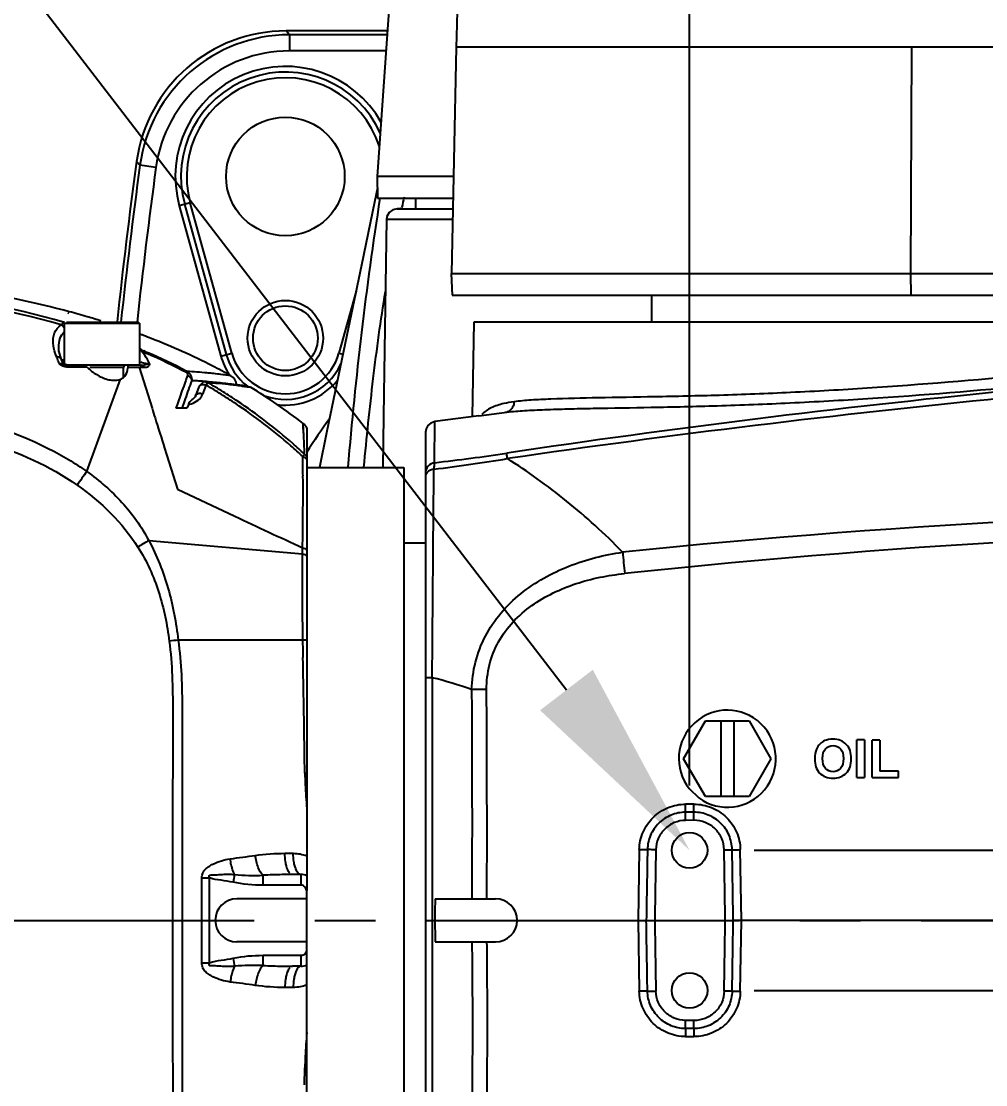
# Model space of a CAD drawing. Header units: millimetres. Extents: x 5828 to 6704, y 123 to 421.
# Drawn here: x 6422.35 to 6428.31, y 197.26 to 203.84 of the extents above; entities that cross this region are included whole.
import ezdxf
from ezdxf import colors
from ezdxf.entities.mleader import LeaderData, LeaderLine
from ezdxf.math import Vec2, Vec3

# ---------------------------------------------------------------- set-up
doc = ezdxf.new("R2010")
doc.units = ezdxf.units.MM
doc.linetypes.add('CENTER', pattern=[0.6, 0.375, -0.075, 0.075, -0.075])
for name, color, linetype in [('中心线', 7, 'Continuous'), ('外形图', 7, 'Continuous'), ('多重引线', 7, 'Continuous'), ('尺寸标注', 7, 'Continuous')]:
    doc.layers.add(name, color=color, linetype=linetype)
doc.styles.add('微软雅黑', font='msyh.ttc', dxfattribs={"height": 1.5})
doc.dimstyles.new('尺寸标注_1_15比例', dxfattribs={"dimtxt": 1.5, "dimasz": 1.25, "dimexe": 0.5, "dimexo": 0.4, "dimgap": 0.5, "dimtad": 1, "dimdec": 1, "dimlfac": 15, "dimdsep": 46, "dimtxsty": '微软雅黑', "dimcen": 0.09, "dimadec": 0, "dimazin": 0, "dimtp": 0.01, "dimtm": 0.01, "dimtfac": 1, "dimtdec": 1, "dimtofl": 0, "dimtmove": 0, "dimatfit": 3, "dimfxl": 1, "dimtolj": 1, "dimarcsym": 0})

# ---------------------------------------------------------------- blocks, each defined once
blk = doc.blocks.new('*D948')
at = {"layer": 'Defpoints', "color": 0}
for p in [(6426.4804, 198.7098), (6426.4804, 197.8431), (6446.4983, 197.8431)]:
    blk.add_point(p, dxfattribs=at)
at = {"layer": '尺寸标注', "color": 0, "lineweight": -2}
for p, q in [((6446.4983, 199.9598), (6446.4983, 201.2098)), ((6426.8804, 198.7098), (6446.9983, 198.7098)), ((6426.8804, 197.8431), (6446.9983, 197.8431)), ((6446.4983, 196.5931), (6446.4983, 192.3696))]:
    blk.add_line(p, q, dxfattribs=at)
at = {"layer": '尺寸标注', "color": 0}
for points in [[(6446.29, 199.9598), (6446.7067, 199.9598), (6446.4983, 198.7098)], [(6446.7067, 196.5931), (6446.29, 196.5931), (6446.4983, 197.8431)]]:
    blk.add_solid(points, dxfattribs=at)
at = {"layer": '尺寸标注', "color": 0, "insert": (6445.2193, 193.8564), "char_height": 1.5, "attachment_point": 5, "rotation": 90, "style": '微软雅黑'}
blk.add_mtext('\\A1;13', dxfattribs=at)
blk = doc.blocks.new('*D949')
at = {"layer": 'Defpoints', "color": 0}
for p in [(6428.5804, 207.8494), (6428.5804, 205.6903), (6426.4804, 198.7098)]:
    blk.add_point(p, dxfattribs=at)
at = {"layer": '尺寸标注', "color": 0, "lineweight": -2}
for p, q in [((6426.4804, 199.1098), (6426.4804, 208.3494)), ((6428.5804, 206.0903), (6428.5804, 208.3494)), ((6425.2304, 207.8494), (6423.9804, 207.8494)), ((6429.8304, 207.8494), (6435.766, 207.8494))]:
    blk.add_line(p, q, dxfattribs=at)
at = {"layer": '尺寸标注', "color": 0}
for points in [[(6425.2304, 207.6411), (6425.2304, 208.0577), (6426.4804, 207.8494)], [(6429.8304, 208.0577), (6429.8304, 207.6411), (6428.5804, 207.8494)]]:
    blk.add_solid(points, dxfattribs=at)
at = {"layer": '尺寸标注', "color": 0, "insert": (6433.4232, 209.1289), "char_height": 1.5, "attachment_point": 5, "style": '微软雅黑'}
blk.add_mtext('\\A1;31.5', dxfattribs=at)

msp = doc.modelspace()

# ---------------------------------------------------------------- linework, layer by layer
at = {"layer": '中心线', "linetype": 'CENTER', "ltscale": 5}
msp.add_line((6403.9129, 198.2765), (6441.8348, 198.2765), dxfattribs=at)
at = {"layer": '外形图'}
for p, q in [((6424.6435, 204.2186), (6424.5489, 202.8765)), ((6424.0056, 203.7528), (6423.985, 203.7765)), ((6424.6123, 203.7765), (6423.985, 203.7765)), ((6424.0056, 203.7528), (6424.0056, 203.6529)), ((6424.6106, 203.7528), (6424.0056, 203.7528)), ((6425.0378, 203.6765), (6425.0076, 202.2765)), ((6432.3379, 203.6765), (6425.0359, 203.6765)), ((6427.8496, 202.2765), (6427.8546, 203.6765)), ((6424.6036, 203.6529), (6424.0056, 203.6529)), ((6423.0605, 202.9698), (6423.0811, 202.9456)), ((6423.1801, 202.9321), (6423.0811, 202.9456)), ((6424.5489, 202.8765), (6424.5512, 202.7431)), ((6425.0205, 202.8765), (6424.5489, 202.8765)), ((6424.5512, 202.7431), (6425.0176, 202.7431)), ((6424.7857, 202.7431), (6424.7857, 202.6765)), ((6423.3922, 202.7137), (6423.3245, 202.695)), ((6423.3245, 202.695), (6423.5815, 201.7661)), ((6423.6154, 201.7755), (6423.3583, 202.7043)), ((6423.6492, 201.7848), (6423.3922, 202.7137)), ((6424.7029, 202.6765), (6424.6723, 202.6765)), ((6424.6723, 202.6765), (6425.0162, 202.6765)), ((6424.6725, 202.6765), (6424.6923, 202.6765)), ((6424.6982, 202.6765), (6424.6985, 202.6774)), ((6424.6984, 202.6776), (6424.6986, 202.6785)), ((6424.6986, 202.6785), (6424.7004, 202.6862)), ((6425.0115, 202.6109), (6424.6057, 202.6113)), ((6425.0065, 202.2765), (6425.0111, 202.1431)), ((6425.0065, 202.2765), (6427.8496, 202.2765)), ((6425.198, 202.2765), (6425.3099, 202.2765)), ((6425.6075, 202.2765), (6425.7906, 202.2765)), ((6427.8505, 202.1431), (6427.8495, 202.2765)), ((6424.4175, 202.1674), (6424.3117, 201.7848)), ((6425.0111, 202.1431), (6427.8504, 202.1431)), ((6426.2471, 201.9765), (6426.2471, 202.1431)), ((6427.8505, 202.1431), (6432.1696, 202.1431)), ((6422.641, 202.029), (6422.6341, 202.0307)), ((6422.644, 202.0402), (6422.6372, 202.042)), ((6422.6138, 201.7098), (6422.6138, 201.9698)), ((6422.6138, 201.9698), (6423.0804, 201.9698)), ((6422.6277, 201.9765), (6423.0738, 201.9765)), ((6423.0804, 201.7098), (6423.0804, 201.9698)), ((6425.1454, 201.9765), (6425.1351, 201.3914)), ((6432.0155, 201.9765), (6425.1454, 201.9765)), ((6422.5803, 201.7984), (6422.5786, 201.818)), ((6422.5786, 201.818), (6422.5786, 201.818)), ((6422.5909, 201.7577), (6422.5803, 201.7984)), ((6422.5955, 201.7456), (6422.5909, 201.7577)), ((6423.0932, 201.7948), (6423.1018, 201.7911)), ((6423.0932, 201.7948), (6423.1018, 201.791)), ((6423.0952, 201.8021), (6423.1046, 201.7981)), ((6423.0952, 201.8021), (6423.1046, 201.798)), ((6423.1141, 201.7855), (6423.1231, 201.7815)), ((6423.1142, 201.7858), (6423.1232, 201.7818)), ((6423.1169, 201.7926), (6423.1259, 201.7886)), ((6423.117, 201.7928), (6423.126, 201.7889)), ((6423.5815, 201.7661), (6423.6492, 201.7848)), ((6424.3117, 201.7848), (6424.3363, 201.778)), ((6422.6017, 201.7306), (6422.5956, 201.7456)), ((6422.5968, 201.7426), (6422.6138, 201.7426)), ((6422.6017, 201.7305), (6422.6017, 201.7306)), ((6422.6142, 201.7153), (6422.6017, 201.7306)), ((6422.6325, 201.7098), (6422.6142, 201.7153)), ((6422.6292, 201.7098), (6422.6204, 201.7103)), ((6423.0804, 201.7098), (6422.6292, 201.7098)), ((6422.6596, 201.6975), (6422.6421, 201.6975)), ((6422.6795, 201.6974), (6422.6596, 201.6975)), ((6422.7134, 201.6974), (6422.6795, 201.6974)), ((6422.7542, 201.6974), (6422.7134, 201.6974)), ((6422.772, 201.6965), (6422.9804, 201.6965)), ((6422.9804, 201.636), (6422.9804, 201.6965)), ((6423.0058, 201.6972), (6423.029, 201.6971)), ((6423.0522, 201.6971), (6423.0657, 201.6971)), ((6423.0657, 201.6971), (6423.0755, 201.6971)), ((6423.0754, 201.6969), (6423.1557, 201.4431)), ((6423.0827, 201.7098), (6423.0912, 201.7098)), ((6423.0973, 201.697), (6423.1084, 201.6969)), ((6422.7529, 201.052), (6422.9607, 201.623)), ((6423.6437, 201.6444), (6423.6148, 201.6482)), ((6423.3515, 201.5798), (6423.3411, 201.55)), ((6423.3605, 201.6053), (6423.3515, 201.5798)), ((6423.4456, 201.5751), (6423.4246, 201.5206)), ((6423.47, 201.531), (6423.4839, 201.5675)), ((6423.4839, 201.5675), (6423.491, 201.5859)), ((6423.6208, 201.5938), (6423.4876, 201.6058)), ((6423.7182, 201.583), (6423.6208, 201.5938)), ((6423.6754, 201.5876), (6423.6473, 201.5913)), ((6423.6691, 201.5884), (6423.6473, 201.5913)), ((6423.7119, 201.5806), (6423.7451, 201.5767)), ((6423.7505, 201.5791), (6423.7182, 201.583)), ((6423.7505, 201.5791), (6423.7184, 201.5829)), ((6423.7306, 201.5784), (6423.7451, 201.5767)), ((6423.7451, 201.5767), (6423.7618, 201.5747)), ((6423.7618, 201.5747), (6423.7639, 201.5745)), ((6423.3196, 201.4882), (6423.3114, 201.4644)), ((6423.3279, 201.5121), (6423.3196, 201.4882)), ((6423.3411, 201.55), (6423.3279, 201.5121)), ((6423.3609, 201.5024), (6423.3519, 201.4772)), ((6423.3114, 201.4644), (6423.304, 201.4431)), ((6423.3719, 201.4431), (6423.304, 201.4431)), ((6423.3434, 201.4534), (6423.3398, 201.4431)), ((6423.3519, 201.4772), (6423.3434, 201.4534)), ((6423.3748, 201.451), (6423.3719, 201.4431)), ((6423.3806, 201.4668), (6423.3748, 201.451)), ((6425.1778, 201.3971), (6425.3504, 201.4192)), ((6424.9033, 201.1065), (6424.9047, 201.3606)), ((6425.1778, 201.3971), (6424.9047, 201.3606)), ((6424.0941, 201.275), (6424.0897, 201.3499)), ((6424.1138, 201.3227), (6424.1138, 198.4616)), ((6424.2356, 201.2916), (6424.1914, 201.0765)), ((6424.8471, 201.2944), (6424.8471, 195.2585)), ((6423.2336, 201.1965), (6423.3138, 200.9431)), ((6424.0886, 201.1274), (6424.0883, 201.1452)), ((6424.1138, 201.0765), (6424.7138, 201.0765)), ((6424.7138, 201.0765), (6424.7138, 195.4765)), ((6423.3138, 200.9431), (6423.668, 200.7763)), ((6424.0874, 200.5799), (6424.0881, 200.6541)), ((6423.1354, 200.6263), (6424.0873, 200.543)), ((6424.0873, 200.543), (6424.0874, 200.5678)), ((6424.8471, 200.6098), (6424.7138, 200.6098)), ((6424.0873, 200.5324), (6424.0873, 200.543)), ((6424.0867, 200.0098), (6423.3184, 200.0098)), ((6424.8888, 199.7772), (6424.8888, 196.7774)), ((6426.4438, 199.2765), (6426.5788, 199.5103)), ((6426.5788, 199.5103), (6426.8488, 199.5103)), ((6426.6738, 199.5103), (6426.6738, 199.0426)), ((6426.7538, 199.5103), (6426.7538, 199.0426)), ((6426.8488, 199.5103), (6426.9838, 199.2765)), ((6427.5158, 199.1598), (6427.5158, 199.3931)), ((6427.563, 199.3931), (6427.5158, 199.3931)), ((6427.563, 199.3931), (6427.563, 199.1598)), ((6427.6091, 199.1598), (6427.6091, 199.3912)), ((6427.6562, 199.3912), (6427.6091, 199.3912)), ((6427.6562, 199.3912), (6427.6562, 199.1991)), ((6424.1012, 199.1875), (6424.0995, 199.293)), ((6426.5788, 199.0426), (6426.4438, 199.2765)), ((6426.9838, 199.2765), (6426.8488, 199.0426)), ((6427.7734, 199.1991), (6427.6562, 199.1991)), ((6427.7734, 199.1598), (6427.7734, 199.1991)), ((6427.5158, 199.1598), (6427.563, 199.1598)), ((6427.6091, 199.1598), (6427.7734, 199.1598)), ((6426.4777, 199.0914), (6426.538, 199.0333)), ((6426.5076, 198.9951), (6426.4561, 198.9951)), ((6426.8488, 199.0426), (6426.5788, 199.0426)), ((6426.5066, 198.9454), (6426.4551, 198.9452)), ((6426.4555, 198.8949), (6426.4551, 198.9452)), ((6426.507, 198.8953), (6426.5066, 198.9454)), ((6426.507, 198.8953), (6426.4555, 198.8949)), ((6423.9773, 198.6913), (6424.0292, 198.6913)), ((6426.1694, 198.7139), (6426.1618, 198.2765)), ((6426.8018, 198.2765), (6426.7942, 198.714)), ((6423.8422, 198.4943), (6423.8422, 198.5555)), ((6424.0772, 198.5598), (6424.0253, 198.5598)), ((6424.0772, 198.4943), (6424.0772, 198.5598)), ((6424.0772, 198.4943), (6423.8422, 198.4943)), ((6424.1138, 198.4098), (6423.6804, 198.4098)), ((6424.1138, 198.1431), (6424.1138, 198.4098)), ((6424.9071, 198.4098), (6425.2804, 198.4098)), ((6424.8471, 198.2766), (6424.8888, 198.2766)), ((6424.8888, 198.2765), (6424.905, 198.2765)), ((6425.4138, 198.2765), (6426.7505, 198.2765)), ((6426.1618, 198.2765), (6426.1694, 197.8391)), ((6426.7942, 197.839), (6426.8018, 198.2765)), ((6431.378, 198.2765), (6426.8018, 198.2765)), ((6424.1138, 198.1431), (6423.6804, 198.1431)), ((6424.9079, 198.1431), (6425.2804, 198.1431)), ((6424.1138, 196.5431), (6424.1138, 198.0914)), ((6423.8422, 197.9974), (6423.8422, 198.0586)), ((6424.0772, 198.0586), (6423.8422, 198.0586)), ((6424.0772, 197.9931), (6424.0772, 198.0586)), ((6424.0772, 197.9931), (6424.0253, 197.9931)), ((6424.0292, 197.8617), (6423.9773, 197.8617)), ((6426.4551, 197.6077), (6426.4555, 197.658)), ((6426.5066, 197.6075), (6426.4551, 197.6077)), ((6426.507, 197.6576), (6426.4555, 197.658)), ((6426.5066, 197.6075), (6426.507, 197.6576)), ((6426.4561, 197.5578), (6426.5076, 197.5578)), ((6424.0996, 197.2603), (6424.1012, 197.3655))]:
    msp.add_line(p, q, dxfattribs=at)
for points in [[(6425.0434, 203.8977), (6425.0381, 203.7425), (6425.0359, 203.6765)], [(6424.5501, 202.8067), (6424.532, 202.717), (6424.4513, 202.3289), (6424.3502, 201.8453), (6424.2356, 201.2916)], [(6424.6723, 202.6765), (6424.6449, 202.6706), (6424.6224, 202.654), (6424.6086, 202.6296), (6424.6056, 202.6113)], [(6424.6068, 202.6112), (6424.5866, 201.3972), (6424.5835, 201.0765)], [(6425.0148, 202.6109), (6424.9545, 202.6109), (6424.7968, 202.611), (6424.6625, 202.6111), (6424.6056, 202.6113)], [(6425.0065, 202.2765), (6425.0153, 202.2764), (6425.198, 202.2765)], [(6425.7906, 202.2765), (6426.2163, 202.2765), (6426.4553, 202.2765), (6426.71, 202.2765), (6426.9789, 202.2764), (6427.2598, 202.2764), (6427.5507, 202.2764), (6427.8496, 202.2765)], [(6423.4845, 201.6059), (6423.4729, 201.604), (6423.4479, 201.5804), (6423.4455, 201.5748)], [(6423.4159, 201.5069), (6423.4078, 201.4991), (6423.4058, 201.4974)], [(6423.4246, 201.5206), (6423.4216, 201.5147), (6423.4159, 201.5069)], [(6424.9047, 201.3606), (6424.9001, 201.3598), (6424.8791, 201.3515), (6424.8621, 201.3366), (6424.851, 201.3169), (6424.8471, 201.2945)], [(6424.0941, 201.275), (6424.0926, 201.3018), (6424.0914, 201.3228), (6424.0905, 201.3379), (6424.0897, 201.3499)]]:
    msp.add_lwpolyline(points, dxfattribs=at)
for centre, radius in [((6423.9804, 202.8765), 0.3667), ((6423.9804, 201.8765), 0.2333), ((6423.9804, 201.8765), 0.2), ((6426.4804, 198.7098), 0.11), ((6426.4804, 197.8431), 0.11)]:
    msp.add_circle(centre, radius, dxfattribs=at)
for centre, radius, start, end in [((6423.9849, 202.8436), 0.9329, 89.99032, 172.22841), ((6424.0056, 202.8198), 0.933, 89.99911, 172.25482), ((6424.0055, 202.8199), 0.833, 89.99096, 172.26219), ((6423.9804, 202.8765), 0.6806, 29.45415, 195.46601), ((6423.9804, 202.8765), 0.6455, 24.40639, 195.46601), ((6423.9804, 202.8765), 0.6104, 17.62699, 195.46601), ((6457.408, 198.2765), 34.6667, 172.21929, 173.87225), ((6457.408, 198.2765), 34.643, 172.25425, 173.86883), ((6457.408, 198.2765), 34.5431, 172.25431, 173.85102), ((6447.8586, 199.128), 23.5721, 171.18004, 175.25836), ((6433.6889, 200.652), 9.2158, 166.85169, 167.24798), ((6421.132, 196.3782), 5.8604, 75.11792, 79.49425), ((6421.2848, 196.9748), 5.2446, 73.72358, 74.97978), ((6421.3377, 197.1563), 5.0556, 72.68652, 73.72192), ((6421.5058, 197.655), 4.5292, 69.33684, 69.59412), ((6421.5262, 197.7089), 4.4715, 68.69226, 69.33766), ((6421.6628, 198.0452), 4.1086, 62.95331, 68.76197), ((6418.9148, 200.2663), 3.9446, 22.06768, 22.30051), ((6418.8564, 200.2426), 4.0076, 21.60723, 22.06716), ((6422.5737, 201.7367), 0.0235, 22.26404, 34.95955), ((6422.6333, 200.9499), 0.9694, 61.54073, 62.49212), ((6422.7477, 201.5218), 0.4403, 34.37959, 38.31181), ((6421.5443, 198.1805), 3.9322, 66.4703, 66.66615), ((6421.5726, 198.215), 3.8969, 66.65173, 66.84964), ((6422.7723, 201.5383), 0.4107, 26.07355, 34.43071), ((6421.6273, 198.3652), 3.7298, 62.17609, 66.35522), ((6421.6568, 198.4039), 3.6901, 62.31519, 66.53643), ((6423.9804, 201.8765), 0.4139, 195.46601, 213.15247), ((6423.9804, 201.8765), 0.3788, 195.46601, 231.64492), ((6423.9804, 201.8765), 0.3437, 195.46601, 344.53399), ((6434.5746, 139.4903), 62.3616, 92.809562, 98.506321), ((6422.4873, 201.2088), 0.5184, 78.59084, 79.42615), ((6422.9938, 201.6965), 0.0133, 135, 180), ((6423.0399, 209.7999), 8.1028, 269.92251, 270.08667), ((6421.8305, 198.3834), 3.7312, 60.92494, 62.88604), ((6423.9804, 201.8765), 0.3788, 249.23406, 335.20805), ((6435.1732, 133.3075), 68.5318, 93.068844, 98.238142), ((6423.0786, 197.2737), 4.4076, 84.57649, 86.1932), ((6423.1321, 197.8456), 3.8332, 84.0869, 84.56462), ((6423.1621, 198.1396), 3.5376, 82.64837, 84.08069), ((6423.6113, 201.5861), 0.0667, 1, 60.91765), ((6423.9804, 201.8765), 0.4139, 263.18939, 321.21713), ((6448.876, 192.3824), 27.0961, 160.203, 160.33127), ((6445.8762, 193.4622), 23.9078, 160.06298, 160.20282), ((6423.0912, 196.7787), 4.8456, 85.9092, 86.3315), ((6423.1069, 197.001), 4.6228, 85.68289, 85.90773), ((6423.1604, 197.6679), 3.9538, 84.27209, 85.72719), ((6423.5817, 201.5478), 0.0985, 154.78315, 157.20491), ((6421.716, 198.5452), 3.5208, 57.96902, 59.72715), ((6423.0313, 195.6625), 5.9573, 85.00792, 85.47074), ((6421.7877, 198.6465), 3.4159, 58.05804, 59.88184), ((6423.0885, 196.3215), 5.2959, 84.13865, 85.00371), ((6423.219, 198.2622), 3.3566, 82.67026, 84.25603), ((6422.9801, 195.2809), 6.342, 83.37418, 84.12469), ((6423.9804, 201.8765), 0.4139, 222.58432, 224.47485), ((6422.0002, 198.6669), 3.4007, 52.08915, 58.75904), ((6423.4053, 201.5557), 0.0693, 332.51952, 339.08678), ((6421.7359, 198.577), 3.4833, 56.2062, 57.96861), ((6421.8096, 198.6817), 3.3745, 56.2272, 58.05747), ((6421.8504, 198.7412), 3.3023, 48.79049, 56.24196), ((6423.4326, 201.4475), 0.0554, 156.40425, 159.6355), ((6421.7668, 198.6225), 3.4284, 49.03765, 56.21285), ((6425.3343, 201.475), 0.0573, 281.67205, 286.04997), ((6425.334, 201.4759), 0.0582, 286.07155, 299.33162), ((6428.5804, 198.2765), 5.3244, 144.3731, 147.05335), ((6425.3345, 201.474), 0.0563, 277.39551, 281.67226), ((6424.0282, 201.2711), 0.1, 31.10786, 52.04226), ((6421.8898, 198.7882), 3.241, 47.0217, 48.76684), ((6415.9122, 200.8534), 8.1927, 2.45043, 2.94931), ((6421.7819, 198.6413), 3.4043, 47.35074, 49.02228), ((6412.4831, 200.7061), 11.6251, 2.23446, 2.45341), ((6424.0326, 201.086), 0.0991, 34.98435, 47.7), ((6423.2977, 214.8886), 13.8754, 276.64498, 278.50623), ((6410.2074, 200.9458), 13.8824, 0.33073, 0.74941), ((6424.0587, 201.0729), 0.0776, 44.71631, 49.08342), ((6423.2648, 213.932), 12.9693, 277.23944, 279.26795), ((6427.9312, 197.274), 6.41, 143.88529, 144.81196), ((6454.6315, 266.3743), 72.5385, 244.731763, 245.097574), ((6431.4001, 148.2554), 52.5694, 90.00662, 95.82318), ((6431.7716, 145.8109), 54.907, 90.399, 95.95214), ((6426.1099, 195.7502), 5.7117, 121.3843, 122.17007), ((6420.5943, 200.5958), 3.4932, 359.54005, 359.73916), ((6410.0495, 200.5204), 14.0378, 359.6512, 0.04917), ((6436.0356, 201.4492), 10.0092, 185.13411, 185.89041), ((6432.6363, 200.1574), 8.5509, 180.24017, 180.74312), ((6431.9374, 200.1491), 7.852, 180.74863, 181.01673), ((6424.0356, 194.0002), 6.0522, 96.80623, 97.33762), ((6424.0798, 199.0631), 0.9467, 87.94398, 89.58367), ((6463.7692, 200.7606), 39.6896, 181.08385, 181.23967), ((6292.1073, 197.2845), 132.0075, 0.871776, 1.136111), ((6424.2958, 197.3861), 2.4636, 70.14634, 76.07267), ((6425.2507, 193.7657), 5.9387, 90.24973, 91.1411), ((6426.7138, 199.2765), 0.3, 234.14352, 218.09237), ((6426.6114, 199.2278), 2.5105, 180.92132, 182.51958), ((6426.9852, 199.246), 2.8848, 182.55372, 185.50423), ((6553.2881, 196.5312), 127.0351, 179.015669, 179.212808), ((6353.1426, 197.4624), 73.5624, 0.634095, 0.974389), ((6278.2906, 196.1568), 148.475, 0.818016, 0.986727), ((6424.1884, 198.6513), 0.1543, 198.71218, 201.45461), ((6423.5252, 205.6132), 7.0731, 269.50435, 269.88915), ((6290.4959, 198.8191), 133.0159, 359.766273, 359.879838), ((6437.4489, 195.6417), 14.0878, 168.04257, 168.24324), ((6424.0182, 194.8924), 3.6673, 90.88751, 92.75153), ((6424.0252, 194.5579), 4.0019, 89.99837, 90.91272), ((6424.0772, 198.4598), 0.1, 68.56254, 90), ((6423.6804, 198.2765), 0.1333, 90, 270), ((6425.2804, 198.2765), 0.1333, 270, 90), ((6290.777, 197.7332), 132.7348, 0.1207, 0.234505), ((6436.1818, 198.456), 11.2783, 180.91185, 181.58938), ((6553.276, 200.0216), 127.023, 180.787183, 180.984339), ((6353.1406, 199.0906), 73.5644, 359.025616, 359.365901), ((6279.3984, 200.3791), 147.3671, 359.012483, 359.182462), ((6423.526, 190.8781), 7.1347, 90.11628, 90.49782), ((6434.1409, 200.2152), 10.7074, 191.71685, 191.98086), ((6424.0772, 198.0931), 0.1, 270, 291.43747), ((6424.0182, 201.6605), 3.6673, 267.24847, 269.11249), ((6424.0252, 201.995), 4.0019, 269.08728, 270.00163), ((6424.1884, 197.9017), 0.1543, 158.54539, 161.28782), ((6426.987, 197.3069), 2.8865, 174.49745, 177.44794), ((6426.6092, 197.3251), 2.5083, 177.48031, 179.0783)]:
    msp.add_arc(centre, radius, start, end, dxfattribs=at)
for points, knots in [([(6427.8495, 202.2765), (6428.0761, 202.2764), (6428.5299, 202.2764), (6429.095, 202.2769), (6429.542, 202.278), (6429.8662, 202.2794), (6430.1787, 202.28), (6430.4767, 202.2777), (6430.7573, 202.276), (6431.0179, 202.2771), (6431.256, 202.2764), (6431.4697, 202.2744), (6431.6568, 202.277), (6431.8483, 202.2791), (6431.9771, 202.2756), (6432.0528, 202.2761)], [0, 0, 0, 0, 0.16167, 0.323897, 0.403346, 0.480709, 0.555291, 0.626407, 0.693374, 0.755564, 0.8124, 0.863367, 0.908052, 0.945982, 1, 1, 1, 1]), ([(6422.6148, 201.9742), (6422.2754, 202.0731), (6421.5748, 202.1974), (6420.8673, 202.2279), (6420.5136, 202.2289)], [0, 0, 0, 0, 0.499868, 1, 1, 1, 1]), ([(6422.5931, 201.9596), (6422.2571, 202.0566), (6421.5634, 202.1764), (6420.8637, 202.2057), (6420.5138, 202.2071)], [0, 0, 0, 0, 0.49983, 1, 1, 1, 1]), ([(6424.4663, 201.0766), (6424.4832, 201.2601), (6424.5211, 201.6239), (6424.5699, 201.9865), (6424.5992, 202.1655)], [0, 0, 0, 0, 0.503867, 1, 1, 1, 1]), ([(6422.544, 201.845), (6422.5425, 201.8665), (6422.547, 201.9112), (6422.5756, 201.9471), (6422.5931, 201.9596)], [0, 0, 0, 0, 0.501341, 1, 1, 1, 1]), ([(6431.7577, 201.9144), (6431.5845, 201.9053), (6431.1614, 201.8799), (6430.434, 201.8261), (6429.5477, 201.7432), (6428.5786, 201.6449), (6427.7548, 201.5758), (6427.1161, 201.5395), (6426.6776, 201.5224), (6426.2803, 201.5136), (6425.9331, 201.5081), (6425.6785, 201.5027), (6425.5055, 201.4945), (6425.4297, 201.4878), (6425.3948, 201.4831)], [0, 0, 0, 0, 0.081538, 0.199294, 0.342976, 0.500142, 0.657333, 0.731671, 0.80097, 0.863711, 0.918536, 0.964268, 0.983427, 1, 1, 1, 1]), ([(6422.5644, 201.7631), (6422.5616, 201.77), (6422.5517, 201.7964), (6422.5453, 201.8243), (6422.544, 201.845)], [0, 0, 0, 0, 0.265062, 1, 1, 1, 1]), ([(6425.3504, 201.4192), (6425.3866, 201.4237), (6425.4648, 201.4295), (6425.5903, 201.4356), (6425.7321, 201.44), (6425.9513, 201.4444), (6426.2594, 201.4491), (6426.6648, 201.4583), (6427.1113, 201.4757), (6427.7604, 201.5123), (6428.5967, 201.5813), (6429.5801, 201.6789), (6430.479, 201.7612), (6431.2166, 201.8146), (6431.6455, 201.8399), (6431.8211, 201.8489)], [0, 0, 0, 0, 0.016849, 0.036244, 0.058136, 0.082433, 0.137671, 0.200597, 0.269996, 0.344307, 0.50123, 0.658029, 0.801318, 0.918686, 1, 1, 1, 1]), ([(6423.0932, 201.7948), (6423.0935, 201.7957), (6423.0942, 201.7981), (6423.0953, 201.8006), (6423.0952, 201.8021)], [0, 0, 0, 0, 0.375471, 1, 1, 1, 1]), ([(6422.5824, 201.7184), (6422.5852, 201.7185), (6422.5918, 201.719), (6422.6, 201.7212), (6422.6017, 201.725)], [0, 0, 0, 0, 0.404572, 1, 1, 1, 1]), ([(6422.6017, 201.725), (6422.6021, 201.7258), (6422.6025, 201.7277), (6422.602, 201.7296), (6422.6017, 201.7305)], [0, 0, 0, 0, 0.491015, 1, 1, 1, 1]), ([(6422.6279, 201.7098), (6422.6286, 201.7098), (6422.63, 201.7098), (6422.6315, 201.7098), (6422.6322, 201.7099)], [0, 0, 0, 0, 0.483801, 1, 1, 1, 1]), ([(6422.7542, 201.6974), (6422.7595, 201.6922), (6422.7823, 201.6714), (6422.808, 201.6537), (6422.8288, 201.6426)], [0, 0, 0, 0, 0.238711, 1, 1, 1, 1]), ([(6422.9812, 201.6355), (6422.9852, 201.639), (6422.9993, 201.6545), (6423.0052, 201.676), (6423.0058, 201.6914)], [0, 0, 0, 0, 0.257369, 1, 1, 1, 1]), ([(6423.0058, 201.6972), (6423.0058, 201.6962), (6423.0059, 201.6943), (6423.0058, 201.6924), (6423.0057, 201.6914)], [0, 0, 0, 0, 0.503311, 1, 1, 1, 1]), ([(6423.0872, 201.7293), (6423.0899, 201.7284), (6423.1018, 201.7245), (6423.114, 201.7213), (6423.1236, 201.7199)], [0, 0, 0, 0, 0.226667, 1, 1, 1, 1]), ([(6423.1084, 201.6969), (6423.1073, 201.6989), (6423.1034, 201.7049), (6423.0963, 201.7098), (6423.0912, 201.7098)], [0, 0, 0, 0, 0.301023, 1, 1, 1, 1]), ([(6422.8973, 201.6181), (6422.9031, 201.6172), (6422.9243, 201.6149), (6422.9464, 201.6171), (6422.9607, 201.623)], [0, 0, 0, 0, 0.275838, 1, 1, 1, 1]), ([(6423.3682, 201.6637), (6423.3686, 201.6647), (6423.3697, 201.6673), (6423.3711, 201.6698), (6423.3712, 201.6716)], [0, 0, 0, 0, 0.373466, 1, 1, 1, 1]), ([(6423.3682, 201.6637), (6423.3716, 201.6619), (6423.3768, 201.6562), (6423.3759, 201.6491), (6423.375, 201.6465)], [0, 0, 0, 0, 0.581623, 1, 1, 1, 1]), ([(6423.3712, 201.6716), (6423.3813, 201.666), (6423.3984, 201.649), (6423.4023, 201.6254), (6423.4012, 201.6144)], [0, 0, 0, 0, 0.511307, 1, 1, 1, 1]), ([(6423.375, 201.6465), (6423.3783, 201.6448), (6423.3903, 201.6374), (6423.3994, 201.6245), (6423.4012, 201.6144)], [0, 0, 0, 0, 0.268714, 1, 1, 1, 1]), ([(6423.4456, 201.575), (6423.4484, 201.5823), (6423.4646, 201.5941), (6423.4829, 201.5903), (6423.491, 201.5859)], [0, 0, 0, 0, 0.459829, 1, 1, 1, 1]), ([(6423.4927, 201.5897), (6423.4933, 201.5911), (6423.4954, 201.595), (6423.4978, 201.5992), (6423.5004, 201.6007)], [0, 0, 0, 0, 0.337214, 1, 1, 1, 1]), ([(6423.5004, 201.6007), (6423.5006, 201.6008), (6423.5011, 201.601), (6423.5015, 201.6012), (6423.5018, 201.6012)], [0, 0, 0, 0, 0.525128, 1, 1, 1, 1]), ([(6423.3806, 201.4668), (6423.3865, 201.4678), (6423.4081, 201.473), (6423.4284, 201.4835), (6423.4411, 201.4936)], [0, 0, 0, 0, 0.269448, 1, 1, 1, 1]), ([(6423.4058, 201.4974), (6423.4038, 201.4958), (6423.3942, 201.4882), (6423.3857, 201.4785), (6423.3818, 201.4697)], [0, 0, 0, 0, 0.212779, 1, 1, 1, 1]), ([(6423.4246, 201.5206), (6423.4272, 201.5275), (6423.4369, 201.5348), (6423.447, 201.5359), (6423.4498, 201.536)], [0, 0, 0, 0, 0.721246, 1, 1, 1, 1]), ([(6421.7548, 201.4431), (6422.0186, 201.3896), (6422.3697, 201.2883), (6422.6798, 201.1044), (6422.7529, 201.052)], [0, 0, 0, 0, 0.749619, 1, 1, 1, 1]), ([(6423.1557, 201.4431), (6423.1619, 201.4231), (6423.1878, 201.3409), (6423.214, 201.2588), (6423.2336, 201.1965)], [0, 0, 0, 0, 0.242721, 1, 1, 1, 1]), ([(6425.3948, 201.4831), (6425.3737, 201.4803), (6425.3256, 201.4722), (6425.2556, 201.4511), (6425.2118, 201.4222), (6425.1949, 201.4055)], [0, 0, 0, 0, 0.293011, 0.672209, 1, 1, 1, 1]), ([(6425.3948, 201.4831), (6425.3948, 201.4714), (6425.3892, 201.448), (6425.3723, 201.4306), (6425.3625, 201.4251)], [0, 0, 0, 0, 0.50987, 1, 1, 1, 1]), ([(6421.5188, 201.3735), (6421.7248, 201.341), (6422.1333, 201.2572), (6422.5227, 201.0878), (6422.6925, 200.9678)], [0, 0, 0, 0, 0.500752, 1, 1, 1, 1]), ([(6424.0883, 201.1452), (6424.0895, 201.1466), (6424.093, 201.1508), (6424.0965, 201.1551), (6424.0985, 201.1581)], [0, 0, 0, 0, 0.335002, 1, 1, 1, 1]), ([(6424.0985, 201.1581), (6424.0987, 201.1583), (6424.0989, 201.1587), (6424.0992, 201.1591), (6424.0993, 201.1593)], [0, 0, 0, 0, 0.556661, 1, 1, 1, 1]), ([(6425.3535, 201.132), (6425.3526, 201.1391), (6425.3514, 201.1504), (6425.3502, 201.1617), (6425.3501, 201.1659)], [0, 0, 0, 0, 0.630287, 1, 1, 1, 1]), ([(6424.9033, 201.1065), (6424.8882, 201.1041), (6424.8588, 201.0886), (6424.8471, 201.0573), (6424.8471, 201.0423)], [0, 0, 0, 0, 0.503956, 1, 1, 1, 1]), ([(6424.9033, 201.1065), (6424.9017, 201.1017), (6424.9001, 201.088), (6424.8993, 201.0746), (6424.8991, 201.0661)], [0, 0, 0, 0, 0.375669, 1, 1, 1, 1]), ([(6426.0665, 200.5535), (6426.0114, 200.61), (6425.8989, 200.7189), (6425.7221, 200.87), (6425.5406, 201.0079), (6425.4162, 201.0923), (6425.3535, 201.132)], [0, 0, 0, 0, 0.257293, 0.510083, 0.757874, 1, 1, 1, 1]), ([(6422.7529, 201.052), (6422.831, 200.9959), (6422.9778, 200.8696), (6423.0899, 200.7108), (6423.1354, 200.6263)], [0, 0, 0, 0, 0.500459, 1, 1, 1, 1]), ([(6424.0881, 200.6541), (6424.0884, 200.6863), (6424.0895, 200.8102), (6424.0901, 200.9342), (6424.0895, 201.0259)], [0, 0, 0, 0, 0.259695, 1, 1, 1, 1]), ([(6424.8991, 201.0661), (6424.892, 201.065), (6424.8787, 201.0615), (6424.8617, 201.0517), (6424.8501, 201.0383), (6424.8471, 201.0274), (6424.8471, 201.0223)], [0, 0, 0, 0, 0.292743, 0.558343, 0.791071, 1, 1, 1, 1]), ([(6424.8888, 199.7772), (6424.8893, 199.8947), (6424.8914, 200.1251), (6424.8938, 200.4606), (6424.8963, 200.7727), (6424.8983, 200.9719), (6424.8991, 201.0661)], [0, 0, 0, 0, 0.273455, 0.536329, 0.780814, 1, 1, 1, 1]), ([(6423.0688, 200.585), (6423.1235, 200.498), (6423.2085, 200.3078), (6423.2495, 200.105), (6423.2627, 200.0029)], [0, 0, 0, 0, 0.499674, 1, 1, 1, 1]), ([(6423.1354, 200.6263), (6423.1865, 200.5316), (6423.2658, 200.3293), (6423.3048, 200.1167), (6423.3184, 200.0098)], [0, 0, 0, 0, 0.499558, 1, 1, 1, 1]), ([(6425.1325, 199.7032), (6425.1345, 199.7604), (6425.1499, 199.875), (6425.2118, 200.037), (6425.3087, 200.1806), (6425.4746, 200.3402), (6425.7294, 200.4806), (6425.9533, 200.5367), (6426.0666, 200.5535)], [0, 0, 0, 0, 0.125093, 0.250163, 0.375201, 0.50032, 0.749927, 1, 1, 1, 1]), ([(6424.0855, 200.1216), (6424.0854, 200.1489), (6424.0854, 200.2533), (6424.0866, 200.3578), (6424.087, 200.4349)], [0, 0, 0, 0, 0.261217, 1, 1, 1, 1]), ([(6425.2249, 199.7043), (6425.2252, 199.7553), (6425.2355, 199.858), (6425.2928, 200.0021), (6425.3849, 200.1263), (6425.5019, 200.2267), (6425.6348, 200.3043), (6425.7773, 200.362), (6425.926, 200.4008), (6426.0272, 200.4156), (6426.0779, 200.4219)], [0, 0, 0, 0, 0.124901, 0.249796, 0.374698, 0.499738, 0.624782, 0.749873, 0.874908, 1, 1, 1, 1]), ([(6423.2627, 200.0029), (6423.281, 199.8602), (6423.2859, 199.5715), (6423.2828, 199.1402), (6423.2836, 198.7083), (6423.2829, 198.4204), (6423.2828, 198.2765)], [0, 0, 0, 0, 0.249861, 0.499896, 0.749943, 1, 1, 1, 1]), ([(6423.3184, 200.0098), (6423.3274, 199.9381), (6423.34, 199.794), (6423.3432, 199.5049), (6423.3414, 199.1436), (6423.3426, 198.7101), (6423.3426, 198.421), (6423.3427, 198.2765)], [0, 0, 0, 0, 0.124968, 0.24996, 0.499962, 0.749975, 1, 1, 1, 1]), ([(6424.8888, 199.7772), (6424.8831, 199.7771), (6424.8751, 199.7769), (6424.865, 199.7765), (6424.8589, 199.7762), (6424.8541, 199.7759), (6424.8503, 199.7755), (6424.8485, 199.7751), (6424.8471, 199.7749), (6424.8471, 199.7746)], [0, 0, 0, 0, 0.405168, 0.577524, 0.723732, 0.841023, 0.926883, 0.979828, 1, 1, 1, 1]), ([(6425.1325, 199.7032), (6425.1329, 199.5955), (6425.1338, 199.3261), (6425.1353, 198.8949), (6425.1343, 198.5715), (6425.1334, 198.4098)], [0, 0, 0, 0, 0.249908, 0.624882, 1, 1, 1, 1]), ([(6425.2266, 198.4096), (6425.2272, 198.5176), (6425.2282, 198.7873), (6425.2269, 199.2189), (6425.2257, 199.5425), (6425.2249, 199.7043)], [0, 0, 0, 0, 0.250092, 0.625117, 1, 1, 1, 1]), ([(6426.1694, 198.7139), (6426.17, 198.7507), (6426.1861, 198.8249), (6426.2501, 198.9184), (6426.3448, 198.9805), (6426.4193, 198.9952), (6426.4561, 198.9951)], [0, 0, 0, 0, 0.24994, 0.500013, 0.750085, 1, 1, 1, 1]), ([(6426.4551, 198.9452), (6426.4556, 198.9514), (6426.4559, 198.9681), (6426.4561, 198.9847), (6426.4561, 198.9951)], [0, 0, 0, 0, 0.373859, 1, 1, 1, 1]), ([(6426.5066, 198.9454), (6426.5071, 198.9516), (6426.5073, 198.9682), (6426.5076, 198.9848), (6426.5076, 198.9951)], [0, 0, 0, 0, 0.375629, 1, 1, 1, 1]), ([(6426.5076, 198.9951), (6426.5444, 198.9952), (6426.6188, 198.9805), (6426.7135, 198.9184), (6426.7775, 198.825), (6426.7936, 198.7508), (6426.7942, 198.714)], [0, 0, 0, 0, 0.24995, 0.499968, 0.750005, 1, 1, 1, 1]), ([(6426.4551, 198.9452), (6426.4248, 198.9451), (6426.3637, 198.933), (6426.2861, 198.8817), (6426.2335, 198.8049), (6426.2204, 198.744), (6426.2199, 198.7137)], [0, 0, 0, 0, 0.250016, 0.500013, 0.750001, 1, 1, 1, 1]), ([(6426.7436, 198.7136), (6426.743, 198.744), (6426.7299, 198.8053), (6426.6768, 198.8824), (6426.5986, 198.9337), (6426.537, 198.9455), (6426.5066, 198.9454)], [0, 0, 0, 0, 0.250019, 0.499987, 0.749962, 1, 1, 1, 1]), ([(6426.4555, 198.8949), (6426.4318, 198.8949), (6426.384, 198.8852), (6426.3235, 198.8448), (6426.2823, 198.7849), (6426.272, 198.7372), (6426.2717, 198.7135)], [0, 0, 0, 0, 0.249998, 0.500027, 0.750042, 1, 1, 1, 1]), ([(6426.6943, 198.7133), (6426.6941, 198.7373), (6426.6835, 198.7857), (6426.6413, 198.8461), (6426.5796, 198.8865), (6426.531, 198.8956), (6426.507, 198.8953)], [0, 0, 0, 0, 0.249937, 0.499937, 0.749988, 1, 1, 1, 1]), ([(6423.464, 198.5404), (6423.464, 198.5502), (6423.4673, 198.5701), (6423.485, 198.5941), (6423.5081, 198.6111), (6423.5407, 198.6299), (6423.5844, 198.6471), (6423.621, 198.655), (6423.6395, 198.6574)], [0, 0, 0, 0, 0.130058, 0.257315, 0.382705, 0.507166, 0.754204, 1, 1, 1, 1]), ([(6423.6668, 198.5605), (6423.6633, 198.567), (6423.6499, 198.598), (6423.6426, 198.6313), (6423.6395, 198.6574)], [0, 0, 0, 0, 0.219146, 1, 1, 1, 1]), ([(6423.8422, 198.5555), (6423.8281, 198.5676), (6423.808, 198.6098), (6423.7978, 198.6527), (6423.7944, 198.6784)], [0, 0, 0, 0, 0.417729, 1, 1, 1, 1]), ([(6423.984, 198.6254), (6423.9829, 198.6305), (6423.979, 198.6523), (6423.9774, 198.6744), (6423.9773, 198.6913)], [0, 0, 0, 0, 0.23659, 1, 1, 1, 1]), ([(6424.0358, 198.6254), (6424.0347, 198.6305), (6424.0308, 198.6523), (6424.0292, 198.6744), (6424.0292, 198.6913)], [0, 0, 0, 0, 0.236593, 1, 1, 1, 1]), ([(6426.2199, 198.7137), (6426.2138, 198.7134), (6426.197, 198.7136), (6426.1802, 198.7137), (6426.1694, 198.7139)], [0, 0, 0, 0, 0.36304, 1, 1, 1, 1]), ([(6426.2717, 198.7135), (6426.2607, 198.7137), (6426.2435, 198.7138), (6426.2262, 198.714), (6426.2199, 198.7137)], [0, 0, 0, 0, 0.63608, 1, 1, 1, 1]), ([(6426.6943, 198.7133), (6426.6995, 198.7134), (6426.7159, 198.7136), (6426.7323, 198.7139), (6426.7436, 198.7136)], [0, 0, 0, 0, 0.313741, 1, 1, 1, 1]), ([(6426.7436, 198.7136), (6426.7463, 198.7136), (6426.7632, 198.7135), (6426.78, 198.7137), (6426.7942, 198.714)], [0, 0, 0, 0, 0.163445, 1, 1, 1, 1]), ([(6424.0079, 198.5689), (6424.0052, 198.5718), (6423.9932, 198.5888), (6423.9874, 198.6092), (6423.984, 198.6254)], [0, 0, 0, 0, 0.195863, 1, 1, 1, 1]), ([(6424.0772, 198.5598), (6424.0742, 198.5598), (6424.0577, 198.5648), (6424.0497, 198.5823), (6424.0448, 198.5948)], [0, 0, 0, 0, 0.184867, 1, 1, 1, 1]), ([(6423.5115, 198.5401), (6423.5098, 198.5434), (6423.5067, 198.5486), (6423.5102, 198.5559), (6423.5177, 198.5574), (6423.5265, 198.5574), (6423.541, 198.558), (6423.559, 198.5591), (6423.5877, 198.5609), (6423.6237, 198.5624), (6423.6524, 198.5615), (6423.6668, 198.5605)], [0, 0, 0, 0, 0.063836, 0.092593, 0.125067, 0.187303, 0.250007, 0.375274, 0.500421, 0.750382, 1, 1, 1, 1]), ([(6423.6566, 198.5122), (6423.6325, 198.5172), (6423.584, 198.5248), (6423.5344, 198.531), (6423.5115, 198.5401)], [0, 0, 0, 0, 0.500477, 1, 1, 1, 1]), ([(6424.1122, 198.4616), (6424.11, 198.462), (6424.1103, 198.4683), (6424.1075, 198.4757), (6424.1013, 198.4853), (6424.0903, 198.4926), (6424.0816, 198.4943), (6424.0772, 198.4943)], [0, 0, 0, 0, 0.124672, 0.25207, 0.500659, 0.750064, 1, 1, 1, 1]), ([(6424.1138, 198.4098), (6424.1138, 198.4185), (6424.1138, 198.4315), (6424.1137, 198.4465), (6424.1141, 198.4553), (6424.1122, 198.4594), (6424.1122, 198.4616)], [0, 0, 0, 0, 0.500152, 0.750386, 0.87494, 1, 1, 1, 1]), ([(6424.9071, 198.4098), (6424.9068, 198.3987), (6424.9055, 198.3709), (6424.9063, 198.3265), (6424.9051, 198.2931), (6424.905, 198.2765)], [0, 0, 0, 0, 0.250016, 0.624999, 1, 1, 1, 1]), ([(6423.2828, 198.2765), (6423.2829, 198.132), (6423.2836, 197.8429), (6423.2827, 197.4093), (6423.2862, 196.9762), (6423.2803, 196.6864), (6423.2619, 196.5431)], [0, 0, 0, 0, 0.250058, 0.500105, 0.750141, 1, 1, 1, 1]), ([(6423.3427, 198.2765), (6423.3426, 198.1319), (6423.3426, 197.8429), (6423.3414, 197.4093), (6423.3433, 197.048), (6423.3399, 196.759), (6423.3275, 196.6148), (6423.3184, 196.5431)], [0, 0, 0, 0, 0.250026, 0.500041, 0.750044, 0.875035, 1, 1, 1, 1]), ([(6426.8018, 198.2765), (6426.7963, 198.2765), (6426.7792, 198.2765), (6426.7621, 198.2765), (6426.7505, 198.2765)], [0, 0, 0, 0, 0.317824, 1, 1, 1, 1]), ([(6424.1122, 198.0914), (6424.1122, 198.0936), (6424.1141, 198.0977), (6424.1137, 198.1064), (6424.1138, 198.1215), (6424.1138, 198.1345), (6424.1138, 198.1431)], [0, 0, 0, 0, 0.12506, 0.249614, 0.499848, 1, 1, 1, 1]), ([(6425.1342, 198.1431), (6425.1354, 198.0355), (6425.1376, 197.7664), (6425.1367, 197.3358), (6425.135, 197.013), (6425.1337, 196.8516)], [0, 0, 0, 0, 0.250093, 0.625118, 1, 1, 1, 1]), ([(6425.2261, 196.8502), (6425.227, 196.9579), (6425.2287, 197.2273), (6425.2309, 197.6583), (6425.2292, 197.9816), (6425.2274, 198.1433)], [0, 0, 0, 0, 0.249908, 0.624882, 1, 1, 1, 1]), ([(6424.1122, 198.0914), (6424.11, 198.091), (6424.1103, 198.0846), (6424.1075, 198.0773), (6424.1013, 198.0676), (6424.0903, 198.0604), (6424.0816, 198.0586), (6424.0772, 198.0586)], [0, 0, 0, 0, 0.124812, 0.25197, 0.500622, 0.750041, 1, 1, 1, 1]), ([(6423.6395, 197.8955), (6423.621, 197.898), (6423.5844, 197.9059), (6423.5407, 197.923), (6423.5081, 197.9419), (6423.4851, 197.9589), (6423.4673, 197.9828), (6423.464, 198.0027), (6423.464, 198.0126)], [0, 0, 0, 0, 0.245814, 0.492869, 0.617338, 0.742732, 0.869931, 1, 1, 1, 1]), ([(6423.6668, 197.9925), (6423.6524, 197.9914), (6423.6236, 197.9906), (6423.5877, 197.992), (6423.5589, 197.9939), (6423.541, 197.995), (6423.5265, 197.9955), (6423.5178, 197.9957), (6423.51, 197.9967), (6423.5071, 198.0044), (6423.5098, 198.0096), (6423.5115, 198.0128)], [0, 0, 0, 0, 0.249519, 0.499385, 0.624482, 0.7497, 0.81237, 0.874814, 0.906903, 0.9362, 1, 1, 1, 1]), ([(6423.6566, 198.0408), (6423.6325, 198.0357), (6423.584, 198.0282), (6423.5344, 198.022), (6423.5115, 198.0128)], [0, 0, 0, 0, 0.500475, 1, 1, 1, 1]), ([(6423.6668, 197.9925), (6423.6633, 197.9859), (6423.6499, 197.955), (6423.6426, 197.9216), (6423.6395, 197.8955)], [0, 0, 0, 0, 0.219149, 1, 1, 1, 1]), ([(6423.8422, 197.9974), (6423.8281, 197.9854), (6423.808, 197.9431), (6423.7978, 197.9002), (6423.7944, 197.8745)], [0, 0, 0, 0, 0.41773, 1, 1, 1, 1]), ([(6424.0079, 197.9841), (6424.0052, 197.9811), (6423.9932, 197.9641), (6423.9874, 197.9438), (6423.984, 197.9275)], [0, 0, 0, 0, 0.195863, 1, 1, 1, 1]), ([(6424.0772, 197.9931), (6424.0742, 197.9931), (6424.0577, 197.9881), (6424.0497, 197.9707), (6424.0448, 197.9582)], [0, 0, 0, 0, 0.184867, 1, 1, 1, 1]), ([(6423.984, 197.9275), (6423.9829, 197.9224), (6423.979, 197.9007), (6423.9774, 197.8785), (6423.9773, 197.8617)], [0, 0, 0, 0, 0.23659, 1, 1, 1, 1]), ([(6424.0358, 197.9276), (6424.0347, 197.9224), (6424.0308, 197.9007), (6424.0292, 197.8786), (6424.0292, 197.8617)], [0, 0, 0, 0, 0.236593, 1, 1, 1, 1]), ([(6426.2199, 197.8393), (6426.2138, 197.8396), (6426.197, 197.8393), (6426.1802, 197.8392), (6426.1694, 197.8391)], [0, 0, 0, 0, 0.363038, 1, 1, 1, 1]), ([(6426.4561, 197.5578), (6426.4193, 197.5578), (6426.3448, 197.5725), (6426.2501, 197.6345), (6426.1861, 197.7281), (6426.17, 197.8022), (6426.1694, 197.8391)], [0, 0, 0, 0, 0.249909, 0.499992, 0.750074, 1, 1, 1, 1]), ([(6426.2199, 197.8393), (6426.2262, 197.8389), (6426.2435, 197.8392), (6426.2607, 197.8392), (6426.2717, 197.8394)], [0, 0, 0, 0, 0.363771, 1, 1, 1, 1]), ([(6426.4551, 197.6077), (6426.4248, 197.6078), (6426.3637, 197.6199), (6426.2861, 197.6712), (6426.2335, 197.748), (6426.2204, 197.809), (6426.2199, 197.8393)], [0, 0, 0, 0, 0.250016, 0.500013, 0.750002, 1, 1, 1, 1]), ([(6426.4555, 197.658), (6426.4318, 197.6584), (6426.3839, 197.6675), (6426.3236, 197.7082), (6426.2821, 197.768), (6426.2724, 197.8158), (6426.2717, 197.8394)], [0, 0, 0, 0, 0.250024, 0.500037, 0.75003, 1, 1, 1, 1]), ([(6426.7436, 197.8393), (6426.743, 197.8089), (6426.7299, 197.7476), (6426.6768, 197.6706), (6426.5986, 197.6193), (6426.537, 197.6074), (6426.5066, 197.6075)], [0, 0, 0, 0, 0.250018, 0.499984, 0.749959, 1, 1, 1, 1]), ([(6426.6943, 197.8396), (6426.6937, 197.8156), (6426.6838, 197.7672), (6426.6412, 197.7069), (6426.5796, 197.6662), (6426.531, 197.6577), (6426.507, 197.6576)], [0, 0, 0, 0, 0.24996, 0.499946, 0.749971, 1, 1, 1, 1]), ([(6426.7942, 197.839), (6426.7936, 197.8022), (6426.7775, 197.728), (6426.7136, 197.6345), (6426.6188, 197.5724), (6426.5444, 197.5577), (6426.5076, 197.5578)], [0, 0, 0, 0, 0.249984, 0.500021, 0.750046, 1, 1, 1, 1]), ([(6426.7436, 197.8393), (6426.7409, 197.8393), (6426.7245, 197.8392), (6426.7081, 197.8394), (6426.6943, 197.8396)], [0, 0, 0, 0, 0.163563, 1, 1, 1, 1]), ([(6426.7436, 197.8393), (6426.7463, 197.8394), (6426.7632, 197.8395), (6426.78, 197.8392), (6426.7942, 197.839)], [0, 0, 0, 0, 0.163435, 1, 1, 1, 1]), ([(6426.4551, 197.6077), (6426.4556, 197.6015), (6426.4559, 197.5849), (6426.4561, 197.5682), (6426.4561, 197.5578)], [0, 0, 0, 0, 0.373858, 1, 1, 1, 1]), ([(6426.5066, 197.6075), (6426.5071, 197.6013), (6426.5073, 197.5847), (6426.5076, 197.5681), (6426.5076, 197.5578)], [0, 0, 0, 0, 0.376858, 1, 1, 1, 1])]:
    msp.add_open_spline(points, degree=3, knots=knots, dxfattribs=at)
for points in [[(6422.5931, 201.9596), (6422.5984, 201.9655), (6422.6059, 201.9701), (6422.6138, 201.9713)], [(6422.6022, 201.9531), (6422.5994, 201.9556), (6422.5963, 201.9578), (6422.5931, 201.9596)], [(6422.6139, 201.9387), (6422.6108, 201.944), (6422.6068, 201.949), (6422.6022, 201.9531)], [(6422.5881, 201.8774), (6422.5935, 201.8912), (6422.6016, 201.9042), (6422.6118, 201.9149)], [(6422.5786, 201.818), (6422.5782, 201.8381), (6422.5809, 201.8587), (6422.5881, 201.8774)], [(6422.5814, 201.7595), (6422.5761, 201.7619), (6422.5702, 201.763), (6422.5644, 201.7631)], [(6422.593, 201.7502), (6422.5902, 201.7543), (6422.5859, 201.7575), (6422.5814, 201.7595)], [(6423.0806, 201.8023), (6423.0853, 201.8035), (6423.0906, 201.8036), (6423.0952, 201.8021)], [(6422.5919, 201.7102), (6422.5884, 201.7125), (6422.5851, 201.7152), (6422.5824, 201.7184)], [(6422.5985, 201.7151), (6422.5956, 201.7158), (6422.5927, 201.7164), (6422.5899, 201.717)], [(6422.6421, 201.6975), (6422.6249, 201.6975), (6422.6065, 201.701), (6422.5919, 201.7102)], [(6422.6205, 201.7103), (6422.613, 201.7111), (6422.6058, 201.7133), (6422.5985, 201.7151)], [(6422.6292, 201.7098), (6422.6327, 201.7098), (6422.6361, 201.707), (6422.6383, 201.7042)], [(6422.6383, 201.7042), (6422.6398, 201.7021), (6422.6411, 201.6998), (6422.6421, 201.6975)], [(6423.0052, 201.7042), (6423.0056, 201.7019), (6423.0058, 201.6995), (6423.0058, 201.6972)], [(6423.0754, 201.6969), (6423.0827, 201.6969), (6423.09, 201.697), (6423.0973, 201.697)], [(6423.0912, 201.7098), (6423.1032, 201.7098), (6423.1153, 201.7119), (6423.1268, 201.7155)], [(6423.1084, 201.6969), (6423.1127, 201.6969), (6423.117, 201.6973), (6423.1213, 201.6981)], [(6423.1213, 201.6981), (6423.1285, 201.6995), (6423.137, 201.7024), (6423.1404, 201.7089)], [(6423.1236, 201.7199), (6423.1294, 201.7191), (6423.1354, 201.7185), (6423.1413, 201.7188)], [(6423.1268, 201.7155), (6423.1315, 201.7169), (6423.1363, 201.7187), (6423.1413, 201.7188)], [(6423.1404, 201.7089), (6423.1419, 201.7119), (6423.142, 201.7156), (6423.1413, 201.7188)], [(6422.8288, 201.6426), (6422.8502, 201.6313), (6422.8734, 201.6221), (6422.8973, 201.6181)], [(6422.9607, 201.623), (6422.9681, 201.626), (6422.9751, 201.6303), (6422.9812, 201.6355)], [(6423.375, 201.6465), (6423.3701, 201.6328), (6423.3653, 201.619), (6423.3605, 201.6053)], [(6423.4876, 201.6058), (6423.4926, 201.6055), (6423.4976, 201.6038), (6423.5018, 201.6012)], [(6423.4411, 201.4936), (6423.4514, 201.5018), (6423.4607, 201.512), (6423.4668, 201.5238)], [(6423.4498, 201.536), (6423.4568, 201.5361), (6423.4639, 201.5343), (6423.47, 201.531)], [(6424.0883, 201.1452), (6424.0959, 201.1416), (6424.1031, 201.137), (6424.1095, 201.1315)], [(6422.6925, 200.9678), (6422.8386, 200.8645), (6422.9736, 200.7365), (6423.0688, 200.585)], [(6424.0874, 200.58), (6424.0966, 200.5773), (6424.1056, 200.5738), (6424.1138, 200.569)], [(6424.0873, 200.543), (6424.0965, 200.5405), (6424.1055, 200.537), (6424.1138, 200.5323)], [(6427.3167, 199.3879), (6427.3057, 199.3833), (6427.2957, 199.3763), (6427.2865, 199.3668)], [(6427.367, 199.3971), (6427.3479, 199.3971), (6427.3312, 199.3939), (6427.3167, 199.3879)], [(6427.4495, 199.3651), (6427.4288, 199.3865), (6427.4014, 199.3971), (6427.367, 199.3971)], [(6427.2649, 199.3349), (6427.2577, 199.3187), (6427.2542, 199.2988), (6427.2542, 199.275)], [(6427.2865, 199.3668), (6427.2773, 199.3573), (6427.2701, 199.3467), (6427.2649, 199.3349)], [(6427.3027, 199.2766), (6427.3027, 199.3034), (6427.3086, 199.3234), (6427.3205, 199.3368)], [(6427.3205, 199.3368), (6427.3323, 199.3502), (6427.3481, 199.3569), (6427.3675, 199.3569)], [(6427.3675, 199.3569), (6427.3869, 199.3569), (6427.4024, 199.3502), (6427.4141, 199.3371)], [(6427.4141, 199.3371), (6427.4259, 199.3239), (6427.4318, 199.304), (6427.4318, 199.2773)], [(6427.4805, 199.2762), (6427.4805, 199.314), (6427.4702, 199.3438), (6427.4495, 199.3651)], [(6427.2542, 199.275), (6427.2542, 199.2378), (6427.2644, 199.2087), (6427.2849, 199.1875)], [(6427.321, 199.2164), (6427.3088, 199.2302), (6427.3027, 199.2502), (6427.3027, 199.2766)], [(6427.4318, 199.2773), (6427.4318, 199.2503), (6427.4258, 199.2299), (6427.4137, 199.2163)], [(6427.4497, 199.1877), (6427.4702, 199.209), (6427.4805, 199.2384), (6427.4805, 199.2762)], [(6424.1012, 199.1875), (6424.1053, 199.1875), (6424.1094, 199.1875), (6424.1135, 199.1875)], [(6427.2849, 199.1875), (6427.3053, 199.1663), (6427.333, 199.1558), (6427.3677, 199.1558)], [(6427.3675, 199.1961), (6427.3487, 199.1961), (6427.3331, 199.2028), (6427.321, 199.2164)], [(6427.4137, 199.2163), (6427.4016, 199.2028), (6427.3863, 199.1961), (6427.3675, 199.1961)], [(6427.3677, 199.1558), (6427.4019, 199.1558), (6427.4293, 199.1663), (6427.4497, 199.1877)], [(6423.6395, 198.6574), (6423.6911, 198.6644), (6423.7429, 198.6709), (6423.7944, 198.6784)], [(6423.7944, 198.6784), (6423.8549, 198.6872), (6423.9162, 198.6913), (6423.9773, 198.6913)], [(6424.0292, 198.6913), (6424.0579, 198.6912), (6424.087, 198.6857), (6424.1138, 198.6753)], [(6426.2199, 198.7137), (6426.2174, 198.568), (6426.215, 198.4222), (6426.2127, 198.2765)], [(6424.0422, 198.6017), (6424.0396, 198.6095), (6424.0375, 198.6174), (6424.0358, 198.6254)], [(6423.4629, 198.2765), (6423.4633, 198.3644), (6423.4637, 198.4524), (6423.464, 198.5404)], [(6423.6668, 198.5605), (6423.7249, 198.5543), (6423.7837, 198.553), (6423.8422, 198.5555)], [(6423.8422, 198.4943), (6423.7801, 198.4943), (6423.7175, 198.4995), (6423.6566, 198.5122)], [(6423.464, 198.0126), (6423.4637, 198.1005), (6423.4633, 198.1885), (6423.4629, 198.2765)], [(6426.2199, 197.8393), (6426.2174, 197.985), (6426.215, 198.1307), (6426.2127, 198.2765)], [(6423.8422, 198.0586), (6423.7801, 198.0586), (6423.7175, 198.0534), (6423.6566, 198.0408)], [(6423.8422, 197.9974), (6423.7837, 197.9999), (6423.7249, 197.9987), (6423.6668, 197.9925)], [(6424.0422, 197.9512), (6424.0396, 197.9435), (6424.0375, 197.9356), (6424.0358, 197.9276)], [(6423.7944, 197.8745), (6423.7429, 197.8821), (6423.6911, 197.8886), (6423.6395, 197.8955)], [(6423.9773, 197.8617), (6423.9162, 197.8616), (6423.8549, 197.8657), (6423.7944, 197.8745)], [(6424.1138, 197.8776), (6424.087, 197.8672), (6424.0579, 197.8617), (6424.0292, 197.8617)], [(6424.1012, 197.3655), (6424.1053, 197.3654), (6424.1094, 197.3654), (6424.1135, 197.3654)]]:
    msp.add_open_spline(points, degree=3, dxfattribs=at)

# ---------------------------------------------------------------- dimensions: what is measured, and where the dimension line sits
at = {"layer": '尺寸标注'}
dim = msp.add_linear_dim(base=(6428.5804, 207.8494), p1=(6426.4804, 198.7098), p2=(6428.5804, 205.6903), dimstyle='尺寸标注_1_15比例', dxfattribs=at)
dim.commit()
dim.dimension.update_dxf_attribs({"geometry": '*D949', "text_midpoint": (6433.4232, 209.1289)})
dim = msp.add_linear_dim(base=(6446.4983, 197.8431), p1=(6426.4804, 198.7098), p2=(6426.4804, 197.8431), angle=90, dimstyle='尺寸标注_1_15比例', dxfattribs=at)
dim.commit()
dim.dimension.update_dxf_attribs({"geometry": '*D948', "text_midpoint": (6445.2193, 193.8564)})

# ---------------------------------------------------------------- leaders
at = {"layer": '多重引线'}
ml = msp.add_multileader_mtext('Standard', dxfattribs=at)
ml.set_content('\\pxqc;2×M4 depth7', style='微软雅黑')
ml.set_leader_properties()
ml.build(insert=Vec2(0, 0))
ml.multileader.update_dxf_attribs({"text_left_attachment_type": 5, "text_right_attachment_type": 5, "dogleg_length": 1, "arrow_head_size": 1.25})
ctx = ml.context
ctx.base_point, ctx.char_height, ctx.arrow_head_size, ctx.landing_gap_size, ctx.plane_origin = Vec3(6403.3102, 209.4902), 1.5, 1.25, 0.5, Vec3(6426.4804, 198.7098)
ctx.left_attachment, ctx.right_attachment, ctx.text_align_type = 5, 5, 2
notes = []
notes.append((ctx, [(0, (1, 1, 0), (6418.1972, 209.4902), (-1, 0), 1, [(0, [(6426.4804, 198.7098)], 0, [])])]))
ctx.mtext.insert, ctx.mtext.alignment, ctx.mtext.flow_direction = Vec3(6410.2537, 211.5684), 2, 5
for ctx, leaders in notes:
    for number, flags, end, landing, length, lines in leaders:
        leader = LeaderData()
        leader.index, (leader.has_last_leader_line, leader.has_dogleg_vector, leader.attachment_direction) = number, flags
        leader.last_leader_point, leader.dogleg_vector, leader.dogleg_length = Vec3(end), Vec3(landing), length
        for number, points, colour, breaks in lines:
            line = LeaderLine()
            line.index, line.vertices, line.color, line.breaks = number, Vec3.list(points), colors.encode_raw_color(colour), breaks
            leader.lines.append(line)
        ctx.leaders.append(leader)

doc.saveas('drawing.dxf')
